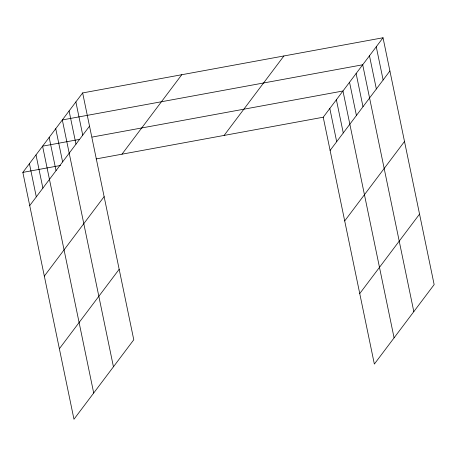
<?xml version="1.0" encoding="UTF-8"?>
<svg xmlns="http://www.w3.org/2000/svg" width="457" height="457" viewBox="0 0 457 457"><rect width="100%" height="100%" fill="white"/><g stroke="black" fill="none" stroke-linecap="round" stroke-linejoin="round"><path stroke-width="0.69" d="M82.648 92.931L133.77 339.779L73.971 419.24L22.85 172.392L82.648 92.931L383.029 37.76L434.15 284.608L374.352 364.069L323.23 117.221L383.029 37.76M29.728 205.599L89.526 126.138M121.973 154.186L181.772 74.725M44.329 276.102L104.127 196.636M59.37 348.737L119.168 269.276M224.107 135.426L283.906 55.965M330.108 150.427L389.907 70.966M344.709 220.931L404.508 141.47M359.75 293.571L419.549 214.105M79.581 139.374L42.581 146.171L93.702 393.014M92.148 137.066L342.967 91L394.083 337.849M22.85 172.392L60.547 165.468M96.147 158.927L323.23 117.221M376.254 46.768L383.132 79.969M369.479 55.771L376.351 88.978M413.819 311.623L362.698 64.78L62.318 119.945L113.439 366.794M356.123 73.52L362.995 106.727M349.542 82.26L356.42 115.467M336.386 99.74L343.264 132.947M329.811 108.48L336.689 141.687M75.873 101.934L82.746 135.141M69.093 110.942L75.971 144.149M55.737 128.685L62.615 161.892M49.162 137.426L56.04 170.632M36.006 154.912L42.884 188.118M29.425 163.652L36.303 196.858"/></g></svg>
